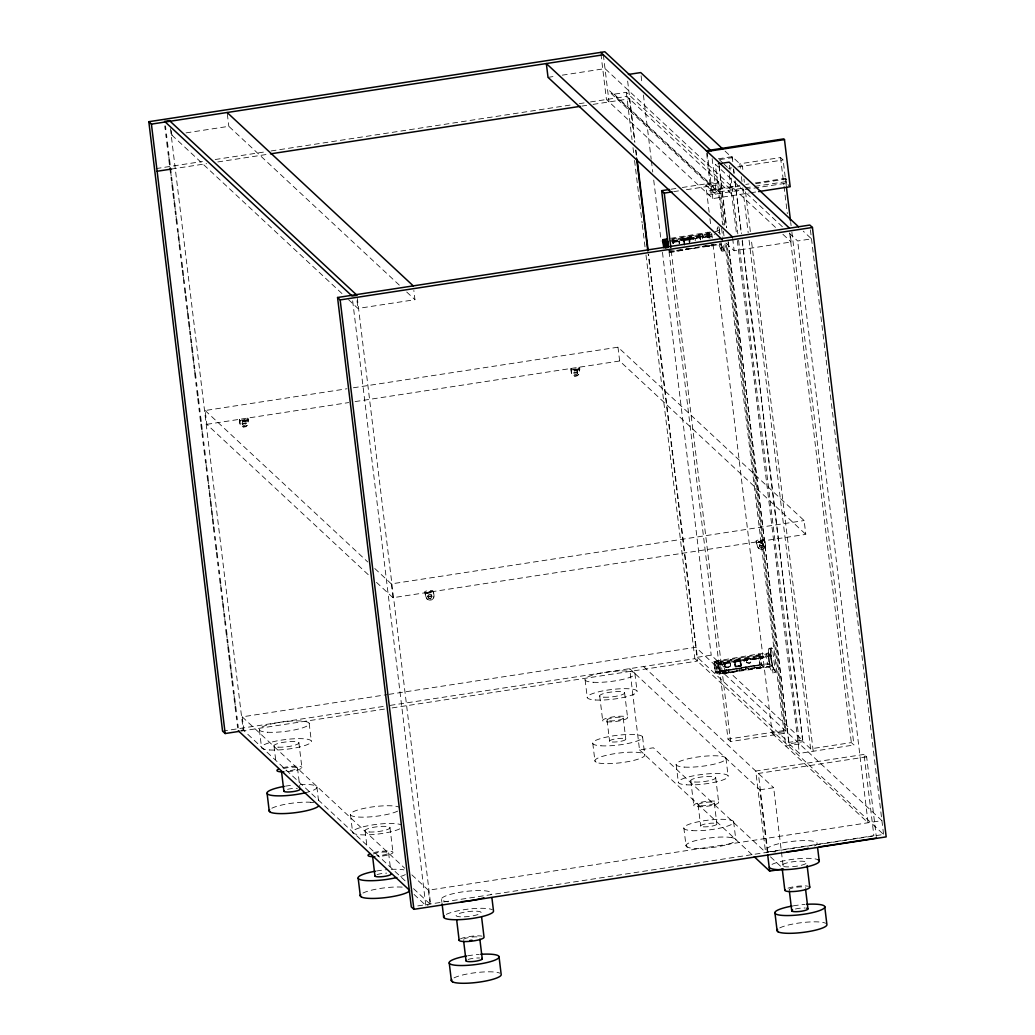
<?xml version="1.0" encoding="UTF-8"?>
<svg xmlns="http://www.w3.org/2000/svg" width="1035" height="1035" viewBox="0 0 1035 1035"><rect width="100%" height="100%" fill="white"/><g stroke="black" fill="none" stroke-linecap="round" stroke-linejoin="round"><path stroke-width="0.75" stroke-dasharray="5 3.75" d="M427.83 596.445L427.843 596.16A2.083 2.018 -47 0 1 431.776 595.552L431.996 596.703A2.083 2.018 -47 0 1 428.063 597.298L427.934 596.251A2.083 2.018 -47 0 1 431.867 595.642L427.934 596.522M431.905 596.328L431.893 596.613A2.083 2.018 -47 0 1 427.96 597.208L431.996 596.419L427.895 596.949M577.75 372.936L577.53 371.785A2.083 2.018 -47 0 0 573.597 372.393L573.713 373.441A2.083 2.018 -47 0 0 577.646 372.846M573.688 372.484L577.621 371.875M763.312 545.484L759.302 546.105L763.312 545.768A2.083 2.018 -47 0 1 759.38 546.376L759.25 545.316A2.083 2.018 -47 0 1 763.183 544.721L763.403 545.859A2.083 2.018 -47 0 1 759.47 546.454M717.255 228.554L717.1 230.65L719.519 230.275L719.661 228.179L717.255 228.554L718.161 226.587M673.255 243.536L673.5 242.048L676.023 240.107L677.692 240.236L679.84 242.656M673.125 243.419L674.445 240.741L676.075 240.159L679.245 241.31M719.183 663.189L716.505 672.478L726.143 672.336L725.147 663.94L723.62 662.504L724.629 670.861L726.156 672.297M693.825 239.124L693.256 237.972L693.825 239.124L674.057 242.242L672.582 240.741L672.918 243.523M669.076 240.974L709.389 234.337L711.951 236.73C705.702 237.429 702.907 235.243 696.219 237.688M707.099 237.313L711.873 236.032L709.143 233.496L671.586 239.641M710.32 243.238L713.05 245.787L708.199 246.369L709.415 245.89M725.147 663.94C723.142 665.169 715.547 664.768 716.155 663.655L771.166 655.349L772.511 666.488L723.62 673.423L719.416 671.935L718.225 662.18L760.182 655.259L762.911 657.794L758.06 658.389L759.017 657.652M771.166 655.349L768.384 653.098L758.862 653.887L713.801 661.481L715.146 672.634L720.334 674.471L736.454 671.56L736.364 670.861L720.256 673.772L715.405 672.051L714.228 662.297L758.759 654.767L768.63 653.952L769.807 663.694L772.226 665.945L723.543 672.724L719.661 671.353L718.652 662.995L760.427 656.112L762.989 658.493L747.348 660.149L747.102 659.308L748.525 658.713L751.099 659.541L751.397 661.986L749.12 663.59L746.3 662.516L746.002 660.084L746.934 659.036L749.741 658.596L751.099 659.541M759.237 668.131L759.224 667.187L760.376 666.954L759.237 668.131L764.089 667.549L761.359 665.013L760.182 655.259M710.993 193.144L706.556 152.313M769.199 648.35L768.656 648.932C768.436 655.09 767.31 672.595 775.396 672.698L772.472 648.505L771.605 647.988L769.199 648.35L770.066 648.867L770.855 655.401M771.605 647.988L771.062 648.557C769.949 656.591 771.23 665.738 775.396 672.698M242.462 421.297L244.066 420.171L246.511 420.326L242.552 421.387L246.576 420.831L242.462 421.297L246.459 420.689M246.511 420.326L242.41 420.844L246.408 420.184L246.576 420.831M573.791 369.896L577.892 369.379L573.791 369.896L574.748 370.672L577.905 369.43L573.908 370.038L577.983 369.987M426.86 593.016C439.966 590.028 417.364 593.547 430.974 592.538C425.605 593.857 427.455 592.796 430.819 591.942M758.215 541.667L761.449 540.982L762.342 541.24L758.215 541.667L758.383 542.314L762.407 541.758L758.319 541.81M719.506 243.238L721.473 244.726L717.747 245.463L717.656 244.765L721.188 244.182M674.057 242.242L672.569 242.72M693.334 238.671L708.328 236.834L707.009 236.614M707.151 245.942L697.241 247.287M753.985 659.14L753.894 658.441L757.012 657.962L757.09 658.661M745.381 668.791L745.963 669.943L745.381 668.791L760.376 666.954M748.202 668.364L748.447 669.205L764.011 666.851L761.437 664.47L760.427 656.112M672.297 240.896L712.96 234.208M671.068 241.789L714.577 234.673M672.879 241.685L690.203 238.619L690.617 239.615M669.218 252.01L701.122 246.666M688.676 248.788L685.856 249.629L685.765 248.93L688.586 248.089L688.676 248.788L694.925 248.18L694.343 247.029L694.925 248.18M669.296 252.708L685.403 249.784M768.63 653.952L771.049 656.203L732.12 662.025L732.03 661.326M714.228 662.297L719.079 664.017L738.537 660.796L738.615 661.494L722.521 664.366L718.652 662.995M739.624 669.852L736.804 670.693L736.894 671.392C739.689 670.809 746.39 669.335 739.624 669.852L739.714 670.551M674.16 250.962L668.856 251.182M712.973 245.088L709.363 245.761L709.441 246.459M672.064 238.93L710.709 232.823M715.405 672.051L754.334 665.376M670.706 238.296L710.735 231.944M683.605 241.673L683.268 238.891L688.767 237.972L689.608 243.704M734.307 660.653L739.973 659.903L740.646 665.466L735.135 666.359L734.307 660.653L735.135 666.359M734.992 666.217L740.646 665.466M715.146 672.634L760.207 665.026L769.73 664.237L772.201 666.54L772.99 673.06M719.661 671.353L761.437 664.47M719.416 671.935L761.359 665.013M760.402 667.523L759.147 667.433M683.268 238.891L688.935 238.128M684.704 245.166L684.032 239.59L689.556 238.71L690.047 241.647M734.462 660.796L739.973 659.903M735.07 661.352L740.749 660.628L741.422 666.191L735.911 667.083L735.07 661.352L735.911 667.083M735.743 666.928L741.422 666.191M684.032 239.59L689.711 238.852M735.238 661.507L740.749 660.628M171.254 130.462L171.823 135.067L174.98 134.589M186.067 132.881L228.813 126.322L399.639 285.427M548.02 77.353L554.346 76.383M562.264 75.167L605.009 68.608L775.836 227.713M712.145 158.64L715.922 189.845L717.462 192.536L611.077 93.448L614.091 94.185L626.304 92.322L732.689 191.41M156.117 168.589L202.42 161.486M215.202 159.519L264.701 151.925M271.092 150.955L572.911 104.651M579.302 103.668L584.089 102.931M590.48 101.947L626.796 96.384L733.181 195.473M171.487 169.054L206.625 163.659M217.803 161.952L268.906 154.112M581.903 106.087L586.69 105.35M593.081 104.38L629.409 98.804L634.636 142.054M718.329 158.795L732.172 156.673L742.431 166.221L743.208 172.638M719.791 159.571L732.094 157.682L732.677 162.495M786.251 185.627L783.146 159.985L780.545 157.553L739.831 163.802L740.607 170.219M728.588 168.356L731.667 167.877M737.813 166.933L783.146 159.985M671.146 189.211L675.894 188.486M682.233 187.516L718.639 181.927L723.879 225.229M709.169 212.304L705.87 185.045L719.713 182.923L724.953 226.225M673.746 191.63L678.494 190.906M686.412 189.69L721.253 184.346M711.084 189.754L739.495 185.394M745.808 184.424L748.965 183.945M755.291 182.975L786.859 178.124M740.09 186.119L708.509 190.957L709.001 195.033L743.738 189.703M755.873 183.7L785.863 179.094L788.165 181.241M710.812 193.105L753.609 186.611M755.007 186.326L788.347 181.28M745.316 189.457L786.354 183.156L790.184 186.727M600.934 53.949L606.445 99.502L712.83 198.591L749.146 193.015M750.724 192.782L757.038 191.811M715.12 231.672L717.346 231.335M718.161 232.099L720.127 233.587L719.946 234.479M690.526 238.917L693.735 238.425M676.631 250.328L681.198 249.629M702.7 246.421L707.435 245.696M712.183 244.972L715.754 244.428L717.747 245.463M668.364 250.16L672.582 251.66L715.832 245.127M724.358 250.936L721.744 245.411L719.338 245.787L721.796 251.246L724.358 250.936L723.439 243.367M720.166 248.271L722.572 247.908M721.007 250.134L723.413 249.771M721.796 251.246L724.202 250.871M348.523 299.658L357.955 308.443L414.957 299.697L413.845 290.486M725.91 243.044L734.151 250.729L791.154 241.983L790.041 232.771M789.433 233.315L797.662 240.987L811.505 238.852L803.276 231.193M368.214 574.658L206.819 424.337L205.15 410.52L347.01 388.759M353.388 387.776L617.986 347.191L804.13 520.553L805.799 534.37L392.964 597.7L376.468 582.343M206.819 424.337L348.691 402.576M355.057 401.593L619.667 360.995L805.799 534.37M239.706 420.533L247.857 419.278L248.516 419.899A4.205 0.815 -6.9 0 1 245.114 421.154A4.205 0.815 -6.9 0 1 240.379 421.154L239.706 420.533L240.133 424.091A4.205 4.075 -47 0 0 248.284 422.836L247.857 419.278M571.126 369.689L579.264 368.434L579.936 369.068A4.205 0.815 -6.9 0 1 576.534 370.31A4.205 0.815 -6.9 0 1 571.786 370.31L571.126 369.689L571.553 373.247A4.205 4.075 -47 0 0 579.691 371.992L579.264 368.434M573.817 369.948L577.815 369.34L573.869 370.452M242.268 423.6L246.214 422.72M242.332 424.117L246.343 423.496L242.397 424.376M573.752 373.273L577.75 372.652L573.817 373.531M374.799 568.525L391.282 583.895L804.13 520.553M426.912 592.641L430.987 592.589M762.407 541.758L758.293 542.224L762.29 541.615M425.463 593.547L433.6 592.292L434.04 595.85A4.205 4.075 -47 0 1 425.89 597.104L424.673 591.904A4.205 0.815 -6.9 0 1 428.076 590.662A4.205 0.815 -6.9 0 1 432.811 590.662L434.221 596.031A4.205 4.075 -47 0 1 426.084 597.273L424.673 591.904M756.87 542.702L765.02 541.447L765.447 545.005A4.205 4.075 -47 0 1 757.309 546.26L756.08 541.059A4.205 0.815 -6.9 0 1 759.483 539.817A4.205 0.815 -6.9 0 1 764.218 539.817L765.641 545.186A4.205 4.075 -47 0 1 757.491 546.441L756.08 541.059M759.341 545.691L763.351 545.07M243.898 730.658L242.216 716.854L387.271 694.601M388.875 694.356L695.779 647.263L881.911 820.639L428.361 890.216L411.865 874.86M697.37 657.277L711.213 655.155L802.591 740.271L788.748 742.393L697.37 657.277L648.622 254.442M222.564 731.111L383.713 706.387M390.091 705.404L694.847 658.661L883.58 834.456L416.083 906.168M770.066 648.867L772.472 648.505M240.754 730.399L243.199 730.024L406.47 882.092M241.116 731.085L386.314 708.807M392.136 707.914L697.448 661.08L648.208 254.196M741.565 660.692L744.773 660.201L744.864 660.886C742.962 662.943 740.31 659.437 741.655 661.378M744.773 660.201L744.294 659.735L744.372 660.433L747.179 660.007M738.615 661.494L741.319 661.08M769.807 663.694L759.936 664.522L758.759 654.767M724.629 670.861L717.164 672.013L716.155 663.655M742.664 669.736L745.873 669.244M767.336 851.973L759.819 789.834L629.707 668.649L639.539 749.909L653.383 747.788L765.745 852.439M669.024 251.608L728.019 739.132L785.022 730.387L726.014 242.863M713.05 244.376L772.239 733.505L786.082 731.383L727.087 243.859M728.019 739.132L730.619 741.552L787.622 732.806M728.239 242.087L789.136 743.829L802.979 741.707L813.225 751.255L751.358 239.952M789.136 743.829L799.382 753.377L853.94 745.006L851.339 742.587L810.625 748.835L748.952 239.137M864.044 754.424L755.744 771.036L765.577 852.284L873.876 835.672L864.044 754.424L866.644 756.844L876.283 836.5M866.644 756.844L758.344 773.456L767.983 853.125M759.819 789.834L773.663 787.713L783.301 867.382M414.039 894.434L425.825 905.418L428.27 905.043M677.847 240.379L674.225 241.504L677.938 240.469M728.886 662.154L725.263 663.267L728.976 662.232M724.772 666.514L727.941 667.678L730.503 665.777L730.167 662.969L728.731 662.012L725.496 662.504L724.164 665.182L726.156 667.446L729.326 666.876L730.374 665.66L730.283 663.086L730.619 665.893L729.559 667.096L725.742 667.213M698.935 237.054L695.21 238.542L695.507 240.987M726.078 667.368L729.313 666.863L730.361 665.647L730.011 662.84M731.771 837.613L727.527 837.134A25.099 4.877 -6.9 0 0 700.087 839.54A25.099 4.877 -6.9 0 0 686.05 845.905L683.876 828.181M310.746 802.267L313.683 802.604M402.162 887.137L401.826 887.098A25.099 4.877 -6.9 0 0 362.936 893.063M718.225 662.18L722.521 664.366M713.801 661.481L718.989 663.332M775.267 671.65C771.437 665.311 770.286 656.914 771.295 649.579L772.602 649.553M592.796 743.35L594.944 761.074A25.099 4.877 -6.9 0 1 609.007 754.709A25.099 4.877 -6.9 0 1 636.512 752.277L640.704 752.781A25.176 4.89 -6.9 0 1 630.651 761.113A25.176 4.89 -6.9 0 1 596.031 762.226L595.28 761.385M700.579 238.943L698.703 236.834L697.254 236.73L694.964 238.322L695.261 240.754M746.3 662.516L750.246 662.827L751.397 660.498L750.88 659.334M730.283 663.086L728.731 662.012L725.574 662.581L724.539 663.81L724.875 666.618M725.069 151.136L732.094 157.682M719.48 159.856L722.896 163.038M724.034 164.099L727.45 167.295M782.369 226.743L715.314 164.28L722.624 224.75M782.9 234.298L791.154 241.983M614.091 94.185L720.476 193.273M609.537 90.757L715.922 189.845M705.87 185.045L719.338 197.594M700.061 237.778L700.359 238.736M579.807 368.046L578.953 367.244L579.496 371.811A4.205 4.075 -47 0 1 571.359 373.066L570.803 368.499L571.669 369.301A4.205 0.815 -6.9 0 0 576.404 369.301A4.205 0.815 -6.9 0 0 579.807 368.046L579.936 369.068M765.02 541.447L764.347 540.826A4.205 0.815 -6.9 0 0 759.599 540.826A4.205 0.815 -6.9 0 0 756.21 542.081M406.703 292.012L414.957 299.697M171.823 135.067L343.814 295.273M772.239 733.505L868.067 822.76L797.662 240.987M643.55 666.527L773.663 787.713M770.48 856.851L781.127 866.761M639.539 749.909L753.092 855.673M248.4 418.89L247.533 418.088L248.089 422.655A4.205 4.075 -47 0 1 239.952 423.91L239.395 419.33L240.249 420.132A4.205 0.815 -6.9 0 0 244.997 420.132A4.205 0.815 -6.9 0 0 248.4 418.89L248.516 419.899M433.6 592.292L432.94 591.671A4.205 0.815 -6.9 0 0 428.192 591.671A4.205 0.815 -6.9 0 0 424.79 592.926M594.944 761.074L596.147 762.2M686.024 845.905L687.227 847.031L686.36 846.216M205.15 410.52L367.723 561.94M242.216 716.854L404.788 868.274M413.534 888.664L430.715 904.668L357.36 298.468M678.999 241.09L679.335 243.898L678.973 241.064L679.71 242.526M746.545 662.749L746.248 660.317L747.166 659.256L747.348 660.149M720.994 242.475L721.744 245.411M810.418 229.861L883.58 834.456M785.863 179.094L786.354 183.156M790.714 222.486L791.102 225.695M791.879 232.112L853.94 745.006M780.545 157.553L783.844 184.799M784.038 186.404L787.337 213.65M789.666 232.888L851.339 742.587M743.984 179.055L744.372 182.251M745.536 191.876L750.388 231.944M741.383 176.623L741.966 181.436M742.742 187.84L748.176 232.72M732.172 156.673L732.948 163.09M733.724 169.494L734.113 172.703M735.083 180.711L741.487 233.612M742.263 240.017L802.979 741.707M733.453 168.912L734.035 173.725M735.005 181.759L741.228 233.108M742.198 241.129L802.591 740.271M729.546 165.328L730.115 170.089M731.072 178.02L737.826 233.858M738.602 240.262L799.563 743.932L785.72 746.054L724.966 244.001M729.364 174.76L736.545 234.065M737.321 240.482L799.382 753.377M732.664 238.451L734.151 250.729M719.105 165.212L726.673 227.713M719.027 166.221L726.415 227.208M728.161 241.66L788.748 742.393M723.4 231.167L723.995 235.98M721.615 228.256L722.715 237.325M721.123 244.234L721.214 244.92M770.894 655.543L772.252 666.695M719.014 227.105L719.804 233.638M721.162 244.777L721.951 251.298M768.384 653.098L769.73 664.237M707.125 151.459L712.83 198.591M767.44 656.074L767.517 656.772M768.694 666.527L768.785 667.226M766.159 653.434L767.504 664.586M765.525 655.737L765.615 656.436M766.793 666.191L766.87 666.889M709.945 218.721L710.916 226.743M711.692 233.16L712.274 237.972M709.389 234.337L709.894 238.516M709.143 233.496L709.648 237.675M707.824 232.112L708.587 238.49M758.862 653.887L760.207 665.026M707.72 233.004L708.393 238.567M760.104 666.708L760.195 667.407M707.203 236.303L707.371 237.429M708.38 245.787L708.47 246.485M758.241 658.066L758.319 658.765M759.328 667.122L759.418 667.821M708.108 245.67L708.199 246.369M758.06 658.389L758.137 659.075M705.961 236.2L706.051 236.899M758.099 667.019L758.189 667.717M705.637 236.342L705.728 237.041M756.676 658.105L756.766 658.803M757.775 667.161L757.866 667.86M704.059 236.575L704.149 237.274M705.158 245.631L705.249 246.33M755.097 658.351L755.188 659.036M756.197 667.394L756.287 668.092M702.856 236.679L702.933 237.377M703.955 245.735L704.033 246.421M754.994 667.497L755.071 668.196M702.118 233.858L702.791 239.434M699.958 235.786L700.462 239.965M699.712 234.945L700.216 239.124M748.357 668.506L748.447 669.205M767.271 849.476L767.621 852.439M690.203 238.619L690.28 239.318M742.341 669.438L742.418 670.137M689.556 238.71L689.892 241.491M740.594 660.472L741.267 666.035M688.767 237.972L689.271 242.151M739.805 659.735L740.478 665.311M687.499 239.033L687.576 239.732M684.665 239.874L684.756 240.573M735.704 661.637L735.794 662.335M684.057 238.645L684.148 239.344M684.2 239.745L684.536 242.526M735.096 660.408L735.186 661.106M683.423 239.02L684.096 244.596M680.991 239.564L681.082 240.249M682.259 250.004L682.337 250.703M733.297 671.767L733.375 672.465M672.504 250.962L672.582 251.66M723.543 672.724L723.62 673.423M671.236 250.819L730.619 741.552M719.907 664.586L720.916 672.944M717.346 664.069L718.368 672.427M715.47 664.095L716.479 672.452M725.975 758.319L728.122 776.043M733.66 821.855L735.807 839.579M641.105 75.775L641.881 82.192M643.434 95.026L651.196 159.235M651.39 160.839L652.749 172.069M653.719 180.09L661.106 241.077M662.465 252.32L711.213 655.155M715.677 777.634L718.665 802.319M627.65 81.105L635.024 142.093M635.995 150.114L636.771 156.544M635.606 150.062L636.383 156.466M714.305 802.875L716.867 823.989M626.304 92.322L632.036 139.634M633.006 147.643L633.782 154.047M634.558 160.451L642.114 222.926M642.308 224.53L645.219 248.568M645.995 254.972L694.847 658.661M698.12 804.919L700.682 826.046M603.34 54.803L609.046 101.922M690.785 780.791L693.773 805.476M676.191 764.645L678.339 782.369M617.986 347.191L619.667 360.995M634.895 673.487L637.042 691.212M642.593 737.023L644.727 754.748M624.597 692.803L627.585 717.488M623.225 718.031L625.787 739.158M607.04 720.088L609.602 741.215M599.705 695.96L602.693 720.645M585.111 679.814L587.259 697.538M441.557 899.454L441.906 902.404M357.023 300.771L357.955 308.443M391.282 583.895L392.964 597.7M428.361 890.216L430.03 904.034M352.663 300.823L425.825 905.418M389.962 827.599L392.951 852.284M388.591 852.84L390.596 869.426M365.07 830.756L367.127 847.73M350.477 814.623L352.625 832.347M309.18 723.465L311.328 741.189M316.878 786.988L318.845 803.238M227.325 114.044L228.813 126.322M298.882 742.768L301.871 767.452A12.588 2.445 -6.9 0 1 283.81 771.89M297.511 768.009L299.891 787.609M273.99 745.924L275.853 761.359M259.397 729.791L261.544 747.516M170.426 128.638L243.199 730.024M168.834 156.647L169.222 159.856M170.775 172.677L171.163 175.885M171.939 182.302L172.327 185.511M174.074 199.949L174.462 203.158M174.85 206.366L175.238 209.562M176.015 215.979L176.403 219.187M178.149 233.625L178.537 236.834M178.926 240.042L179.314 243.251M183.402 276.927L183.79 280.136M187.477 310.603L187.865 313.812M189.418 326.633L189.806 329.842M190.582 336.259L190.97 339.467M191.553 344.28L191.941 347.488M192.717 353.905L193.105 357.114M193.493 360.309L193.881 363.518M194.658 369.935L195.046 373.143M202.032 430.883L202.42 434.079M206.107 464.56L206.495 467.768M208.048 480.589L208.436 483.798M209.212 490.215L209.6 493.423M210.183 498.236L210.571 501.445M211.347 507.849L211.735 511.057M212.123 514.266L212.511 517.474M220.662 584.827L221.05 588.035M222.603 600.869L222.991 604.078M223.379 607.286L223.961 612.099M224.737 618.516L225.125 621.712M226.678 634.546L227.066 637.754M227.842 644.171L228.23 647.38M229.977 661.805L230.365 665.013M230.753 668.222L231.141 671.43M234.052 695.494L234.44 698.69M234.829 701.898L235.217 705.107M719.519 230.275L719.584 232.953M759.341 545.406A2.083 2.018 -47 0 1 763.274 544.798M399.782 828.828A25.176 4.89 -6.9 0 1 360.801 834.792A25.176 4.89 -6.9 0 1 363.854 826.642A25.176 4.89 -6.9 0 1 401.269 824.882M397.647 811.104A25.176 4.89 -6.9 0 1 358.653 817.055A25.176 4.89 -6.9 0 1 361.707 808.917A25.176 4.89 -6.9 0 1 399.122 807.158M373.26 853.979A8.177 1.591 -6.9 0 1 384.179 852.012A8.177 1.591 -6.9 0 1 387.75 853.746A8.177 1.591 -6.9 0 1 376.856 855.725M377.025 874.614A8.177 1.591 -6.9 0 1 386.702 873.126M373.687 852.594A12.588 2.445 -6.9 0 1 392.783 851.986A12.588 2.445 -6.9 0 1 377.956 856.566M405.332 874.627A25.176 4.89 -6.9 0 1 396.69 877.525M376.533 870.991A25.176 4.89 -6.9 0 1 386.87 869.672M391.282 869.374A25.176 4.89 -6.9 0 1 403.961 869.853M731.745 837.625A25.176 4.89 -6.9 0 1 721.731 845.944A25.176 4.89 -6.9 0 1 687.111 847.057M469.282 916.389A12.588 2.445 -6.9 0 1 456.991 914.448A12.588 2.445 -6.9 0 1 477.717 911.266A12.588 2.445 -6.9 0 1 472.477 915.897M448.259 901.783A25.176 4.89 -6.9 0 1 459.695 892.325A25.176 4.89 -6.9 0 1 490.9 894.46M463.628 939.288A8.177 1.591 -6.9 0 1 473.267 936.934A8.177 1.591 -6.9 0 1 479.528 938.098M460.446 938.874A12.588 2.445 -6.9 0 1 482.038 936.132M446.318 914.371A25.176 4.89 -6.9 0 1 470.511 908.872A25.176 4.89 -6.9 0 1 492.349 909.713M454.016 977.894A25.099 4.877 -6.9 0 1 492.958 971.917L497.136 972.421A25.099 4.877 -6.9 0 1 499.944 973.198M468.105 959.445A8.177 1.591 -6.9 0 1 479.541 957.996M467.613 955.822A25.176 4.89 -6.9 0 1 479.218 954.399M271.856 808.231A25.099 4.877 -6.9 0 1 310.798 802.254M283.383 768.669A8.177 1.591 -6.9 0 1 294.302 767.181A8.177 1.591 -6.9 0 1 296.333 769.07A8.177 1.591 -6.9 0 1 285.776 770.894M287.549 789.33A8.177 1.591 -6.9 0 1 297.381 788.321M282.607 767.763A12.588 2.445 -6.9 0 1 301.909 767.44M300.202 784.543A25.176 4.89 -6.9 0 1 316.801 786.665A25.176 4.89 -6.9 0 1 305.61 792.694M285.453 786.16A25.176 4.89 -6.9 0 1 290.589 785.397M789.576 890.126A8.177 1.591 -6.9 0 1 795.786 887.331A8.177 1.591 -6.9 0 1 805.411 887.694M788.696 866.89A12.588 2.445 -6.9 0 1 786.561 863.009A12.588 2.445 -6.9 0 1 806.472 862.064A12.588 2.445 -6.9 0 1 791.762 866.748M775.526 851.934A25.176 4.89 -6.9 0 1 772.149 845.698A25.176 4.89 -6.9 0 1 805.372 840.601A25.176 4.89 -6.9 0 1 814.429 845.957M772.032 864.393A25.176 4.89 -6.9 0 1 796.226 858.908A25.176 4.89 -6.9 0 1 818.051 859.736M779.73 927.929A25.099 4.877 -6.9 0 1 818.659 921.939L822.851 922.444A25.176 4.89 -6.9 0 1 825.684 923.285M788.01 888.159A12.588 2.445 -6.9 0 1 807.74 886.167M795.423 909.015A8.177 1.591 -6.9 0 1 805.256 908.018M793.315 905.858A25.176 4.89 -6.9 0 1 804.932 904.435M242.177 423.237L242.306 424.285A2.083 2.018 -47 0 0 246.239 423.69L246.11 422.629A2.083 2.018 -47 0 0 242.177 423.237M369.159 831.985A12.588 2.445 -6.9 0 0 389.742 828.272A12.588 2.445 -6.9 0 0 373.648 827.288A12.588 2.445 -6.9 0 0 369.159 831.985M703.334 826.836A8.177 1.591 -6.9 0 0 716.725 824.416A8.177 1.591 -6.9 0 0 706.258 823.782A8.177 1.591 -6.9 0 0 703.334 826.836M700.786 805.722A8.177 1.591 -6.9 0 0 714.163 803.302A8.177 1.591 -6.9 0 0 703.696 802.668A8.177 1.591 -6.9 0 0 700.786 805.722M697.862 806.705A12.588 2.445 -6.9 0 0 718.445 802.979A12.588 2.445 -6.9 0 0 702.351 802.009A12.588 2.445 -6.9 0 0 697.862 806.705M694.873 782.02A12.588 2.445 -6.9 0 0 715.457 778.294A12.588 2.445 -6.9 0 0 699.362 777.324A12.588 2.445 -6.9 0 0 694.873 782.02M686.515 784.815A25.176 4.89 -6.9 0 0 727.683 777.389A25.176 4.89 -6.9 0 0 695.494 775.435A25.176 4.89 -6.9 0 0 686.515 784.815M684.368 767.09A25.176 4.89 -6.9 0 0 725.535 759.664A25.176 4.89 -6.9 0 0 693.346 757.698A25.176 4.89 -6.9 0 0 684.368 767.09M692.053 830.626A25.176 4.89 -6.9 0 0 733.233 823.187A25.176 4.89 -6.9 0 0 701.031 821.234A25.176 4.89 -6.9 0 0 692.053 830.626M278.079 747.154A12.588 2.445 -6.9 0 0 298.662 743.44A12.588 2.445 -6.9 0 0 282.568 742.457A12.588 2.445 -6.9 0 0 278.079 747.154M269.721 749.961A25.176 4.89 -6.9 0 0 310.888 742.522A25.176 4.89 -6.9 0 0 278.7 740.568A25.176 4.89 -6.9 0 0 269.721 749.961M267.573 732.224A25.176 4.89 -6.9 0 0 308.753 724.798A25.176 4.89 -6.9 0 0 276.552 722.844A25.176 4.89 -6.9 0 0 267.573 732.224M612.254 742.004A8.177 1.591 -6.9 0 0 625.645 739.585A8.177 1.591 -6.9 0 0 615.178 738.951A8.177 1.591 -6.9 0 0 612.254 742.004M609.706 720.89A8.177 1.591 -6.9 0 0 623.083 718.471A8.177 1.591 -6.9 0 0 612.616 717.837A8.177 1.591 -6.9 0 0 609.706 720.89M606.782 721.874A12.588 2.445 -6.9 0 0 627.365 718.148A12.588 2.445 -6.9 0 0 611.271 717.177A12.588 2.445 -6.9 0 0 606.782 721.874M603.793 697.189A12.588 2.445 -6.9 0 0 624.377 693.463A12.588 2.445 -6.9 0 0 608.282 692.493A12.588 2.445 -6.9 0 0 603.793 697.189M595.436 699.983A25.176 4.89 -6.9 0 0 636.603 692.557A25.176 4.89 -6.9 0 0 604.414 690.604A25.176 4.89 -6.9 0 0 595.436 699.983M593.288 682.259A25.176 4.89 -6.9 0 0 634.455 674.833A25.176 4.89 -6.9 0 0 602.266 672.866A25.176 4.89 -6.9 0 0 593.288 682.259M600.973 745.795A25.176 4.89 -6.9 0 0 642.153 738.356A25.176 4.89 -6.9 0 0 609.951 736.403A25.176 4.89 -6.9 0 0 600.973 745.795"/><path stroke-width="1.5" d="M665.104 247.908L664.431 242.332L665.117 241.88M663.72 247.675L662.762 239.719L667.523 238.865M239.525 731.331L225.164 733.53L222.564 731.111L148.82 121.703L604.815 51.75L711.2 150.838M148.82 121.703L151.421 124.122L603.34 54.803M628.4 74.455L640.717 72.566L722.728 148.949M157.126 171.254L171.487 169.054M270.497 153.866L580.299 106.333M706.362 150.748L783.715 138.884L784.478 139.596L790.184 186.727L758.616 191.566M707.125 151.459L784.478 139.596M718.393 163.802L729.158 162.159L798.567 226.807M668.442 246.796L661.65 190.673L669.567 189.457M661.65 190.673L664.25 193.092L672.168 191.876M337.552 297.498L809.836 225.048L812.436 227.467L886.18 836.875L413.897 909.325L411.296 906.906L337.552 297.498L340.153 299.917L413.897 909.325M340.153 299.917L812.436 227.467M819.151 846.889L876.477 838.091M754.269 856.773L769.652 871.095L783.495 868.973M664.431 242.332L667.847 242.824M662.762 239.719L667.95 241.556M668.041 242.255L663.176 240.534L664.03 247.494M318.586 806.045A25.176 4.89 -6.9 0 1 295.467 812.656A25.176 4.89 -6.9 0 1 270.316 812.19L269.566 811.349M409.666 890.876A25.176 4.89 -6.9 0 1 386.547 897.487A25.176 4.89 -6.9 0 1 361.396 897.022L360.646 896.181M600.74 52.371L789.485 228.166M732.482 236.911L546.338 63.549L548.02 77.353L722.365 239.758M227.144 112.517L413.275 285.88M774.956 913.012L777.104 930.737L778.307 931.862L777.427 931.047M238.322 730.775L409.317 890.048M270.433 812.164L269.229 811.039L267.082 793.315M361.513 896.996L360.309 895.87L358.162 878.146M786.445 187.231L790.52 220.882M817.585 847.587L819.202 860.874M824.74 906.686L826.887 924.41A25.176 4.89 -6.9 0 1 806.601 931.901A25.176 4.89 -6.9 0 1 778.191 931.888M807.132 865.545L809.745 887.15M805.566 889.207L807.934 908.821M789.382 891.264L791.762 910.878M782.227 868.714L784.84 890.307M767.724 855.156L769.652 871.095M664.25 193.092L670.848 247.611M667.627 242.772L668.131 246.951M666.307 242.306L666.993 247.882M665.194 242.423L665.867 247.986M637.159 159.752L648.039 249.629M636.577 158.07L647.819 250.987M491.884 897.552L493.488 910.852A25.176 4.89 -6.9 0 1 466.656 919.145A25.176 4.89 -6.9 0 1 444.131 915.833M499.025 956.651L501.173 974.375A25.176 4.89 -6.9 0 1 480.887 981.866A25.176 4.89 -6.9 0 1 452.476 981.853M481.598 917.062L484.031 937.115A12.588 2.445 -6.9 0 1 470.614 941.268A12.588 2.445 -6.9 0 1 459.346 939.612M479.852 939.172L482.232 958.785M463.667 941.229L466.048 960.842M456.707 920.218L459.139 940.272M442.087 903.878L443.704 917.178M449.242 962.977L451.389 980.701L452.593 981.827L451.726 981.012M372.6 856.398L374.968 876.011M281.52 771.567L283.888 791.18M165.147 126.179L165.535 129.388M166.118 134.188L166.506 137.396M167.088 142.209L167.67 147.022M168.252 151.834L168.64 155.043M169.222 159.856L169.805 164.668M170.193 167.877L170.775 172.677M171.357 177.49L171.745 180.698M172.327 185.511L172.91 190.324M173.298 193.532L173.88 198.345M174.462 203.158L174.85 206.366M175.432 211.166L175.821 214.374M176.403 219.187L176.985 224M177.567 228.813L177.955 232.021M178.537 236.834L178.926 240.042M179.508 244.842L180.09 249.655M180.672 254.468L181.06 257.676M181.655 262.489L182.238 267.302M182.626 270.51L183.208 275.323M183.79 280.136L184.178 283.331M184.76 288.144L185.343 292.957M185.731 296.165L186.313 300.978M186.895 305.791L187.283 308.999M187.865 313.812L188.448 318.625M188.836 321.82L189.418 326.633M190 331.446L190.388 334.654M190.97 339.467L191.359 342.676M191.941 347.488L192.523 352.301M193.105 357.114L193.493 360.309M194.075 365.122L194.464 368.331M195.046 373.143L195.628 377.956M196.21 382.769L196.598 385.977M197.18 390.79L197.763 395.59M198.151 398.798L198.733 403.611M199.315 408.424L199.703 411.632M200.285 416.445L200.868 421.258M201.256 424.466L201.838 429.279M202.42 434.079L202.808 437.287M203.39 442.1L203.779 445.309M204.361 450.122L204.943 454.934M205.525 459.747L205.913 462.955M206.495 467.768L206.884 470.964M207.466 475.777L208.048 480.589M208.63 485.402L209.018 488.611M209.6 493.423L209.989 496.632M210.571 501.445L211.153 506.257M211.735 511.057L212.123 514.266M212.705 519.078L213.288 523.891M213.676 527.1L214.258 531.912M214.84 536.725L215.228 539.934M215.81 544.746L216.393 549.546M216.781 552.755L217.363 557.567M217.945 562.38L218.333 565.589M218.915 570.401L219.304 573.61M219.886 578.423L220.468 583.222M221.05 588.035L221.438 591.244M222.02 596.057L222.409 599.265M222.991 604.078L223.379 607.286M224.155 613.703L224.543 616.912M225.125 621.712L225.514 624.92M226.096 629.733L226.678 634.546M227.26 639.358L227.648 642.567M228.23 647.38L228.813 652.192M229.201 655.401L229.783 660.201M230.365 665.013L230.753 668.222M231.335 673.035L231.918 677.847M232.306 681.056L232.888 685.869M233.47 690.681L233.858 693.89M234.44 698.69L234.829 701.898M235.411 706.711L235.993 711.524M236.575 716.336L236.963 719.545M237.545 724.358L237.934 727.566M151.421 124.122L225.164 733.53M390.777 873.579A8.177 1.591 -6.9 0 1 383.493 876.529A8.177 1.591 -6.9 0 1 375.11 875.571M374.89 856.721A12.588 2.445 -6.9 0 1 369.366 854.043M360.232 895.935A25.176 4.89 -6.9 0 1 360.685 894.602M396.69 877.525A25.176 4.89 -6.9 0 1 360.503 879.737A25.176 4.89 -6.9 0 1 375.291 871.211M481.857 958.41A8.177 1.591 -6.9 0 1 474.573 961.36A8.177 1.591 -6.9 0 1 466.19 960.402M451.299 980.766A25.176 4.89 -6.9 0 1 451.765 979.433M480.796 954.296A25.176 4.89 -6.9 0 1 494.795 960.182A25.176 4.89 -6.9 0 1 454.145 965.099A25.176 4.89 -6.9 0 1 466.371 956.042M483.901 897.785A25.176 4.89 -6.9 0 1 481.404 898.484M480.072 898.833A25.176 4.89 -6.9 0 1 461.364 901.705M472.038 940.246A8.177 1.591 -6.9 0 1 469.929 940.453M299.697 788.748A8.177 1.591 -6.9 0 1 292.426 791.697A8.177 1.591 -6.9 0 1 284.03 790.74M283.81 771.89A12.588 2.445 -6.9 0 1 278.286 769.212M269.152 811.104A25.176 4.89 -6.9 0 1 269.605 809.771M305.61 792.694A25.176 4.89 -6.9 0 1 269.423 794.906A25.176 4.89 -6.9 0 1 284.211 786.38M806.64 908.174A8.177 1.591 -6.9 0 1 805.411 910.36A8.177 1.591 -6.9 0 1 794.971 911.693A8.177 1.591 -6.9 0 1 792.616 909.959M809.163 886.581A12.588 2.445 -6.9 0 1 797.972 891.109A12.588 2.445 -6.9 0 1 785.06 889.647M818.051 859.736A25.176 4.89 -6.9 0 1 798.929 868.339A25.176 4.89 -6.9 0 1 769.341 867.214M806.511 904.318A25.176 4.89 -6.9 0 1 820.509 910.218A25.176 4.89 -6.9 0 1 779.86 915.134A25.176 4.89 -6.9 0 1 792.086 906.065M777.13 930.737A25.099 4.877 -6.9 0 1 777.595 929.391M808.4 848.17A25.176 4.89 -6.9 0 1 787.079 851.727M169.455 120.616L164.565 121.367L352.081 296.023L356.971 295.273L169.455 120.616"/></g></svg>
